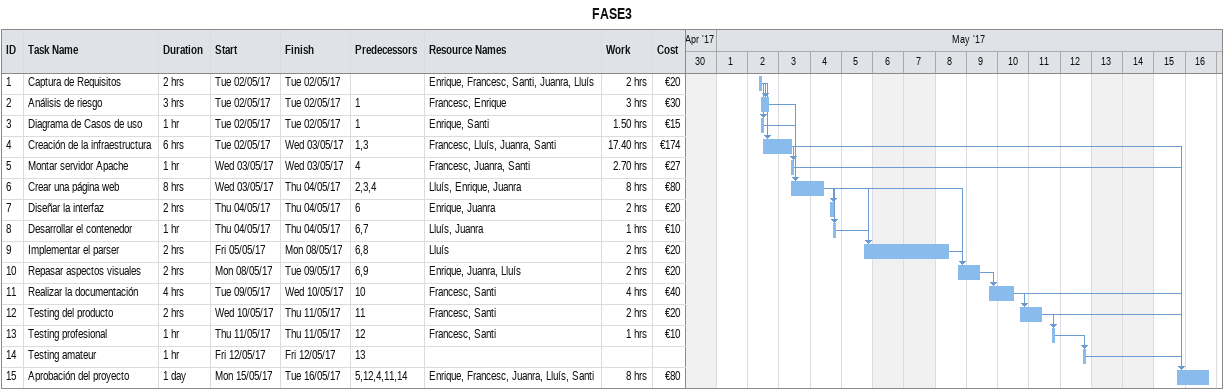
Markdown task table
FASE3

| ID | Task | Duration | Start | Finish | Predecessors | Resources | Work (h) | Cost (€) |
|---|---|---|---|---|---|---|---|---|
| 1 | Captura de Requisitos | 2h | 2017-05-02 | 2017-05-02 |  | Enrique, Francesc, Santi, Juanra, Lluís | 2 | 20 |
| 2 | Análisis de riesgo | 3h | 2017-05-02 | 2017-05-02 | 1 | Francesc, Enrique | 3 | 30 |
| 3 | Diagrama de Casos de uso | 1h | 2017-05-02 | 2017-05-02 | 1 | Enrique, Santi | 1.50 | 15 |
| 4 | Creación de la infraestructura | 6h | 2017-05-02 | 2017-05-03 | 1, 3 | Francesc, Lluís, Juanra, Santi | 17.40 | 174 |
| 5 | Montar servidor Apache | 1h | 2017-05-03 | 2017-05-03 | 4 | Francesc, Juanra, Santi | 2.70 | 27 |
| 6 | Crear una página web | 8h | 2017-05-03 | 2017-05-04 | 2, 3, 4 | Lluís, Enrique, Juanra | 8 | 80 |
| 7 | Diseñar la interfaz | 2h | 2017-05-04 | 2017-05-04 | 6 | Enrique, Juanra | 2 | 20 |
| 8 | Desarrollar el contenedor | 1h | 2017-05-04 | 2017-05-04 | 6, 7 | Lluís, Juanra | 1 | 10 |
| 9 | Implementar el parser | 2h | 2017-05-05 | 2017-05-08 | 6, 8 | Lluís | 2 | 20 |
| 10 | Repasar aspectos visuales | 2h | 2017-05-08 | 2017-05-09 | 6, 9 | Enrique, Juanra, Lluís | 2 | 20 |
| 11 | Realizar la documentación | 4h | 2017-05-09 | 2017-05-10 | 10 | Francesc, Santi | 4 | 40 |
| 12 | Testing del producto | 2h | 2017-05-10 | 2017-05-11 | 11 | Francesc, Santi | 2 | 20 |
| 13 | Testing profesional | 1h | 2017-05-11 | 2017-05-11 | 12 | Francesc, Santi | 1 | 10 |
| 14 | Testing amateur | 1h | 2017-05-12 | 2017-05-12 | 13 |  |  |  |
| 15 | Aprobación del proyecto | 1d | 2017-05-15 | 2017-05-16 | 5, 12, 4, 11, 14 | Enrique, Francesc, Juanra, Lluís, Santi | 8 | 80 |
